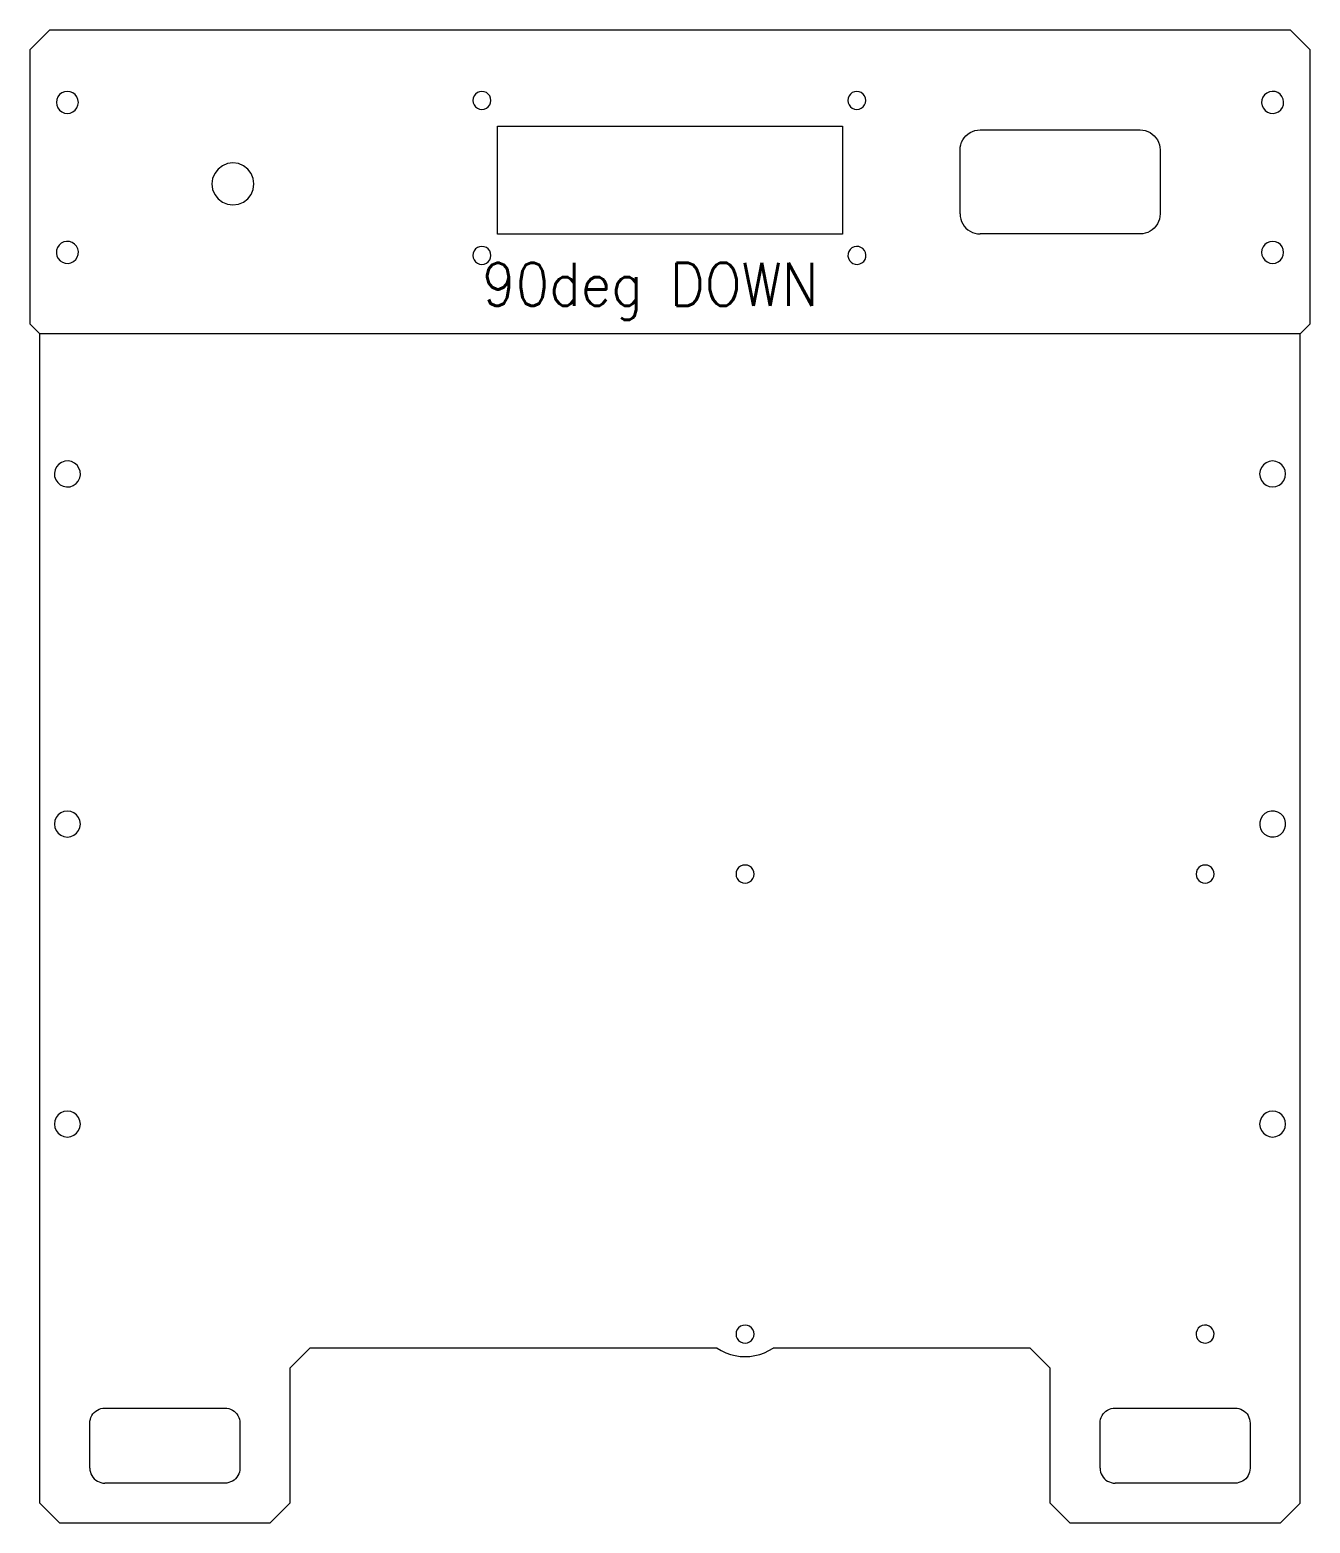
# Model space of a CAD drawing. Extents: x -503 to 536, y -315 to 202.
# Drawn here: x -502.9 to -246.9, y -306.7 to -8.1 of the extents above; entities that cross this region are included whole.
import ezdxf

# ---------------------------------------------------------------- set-up
doc = ezdxf.new("R2010")
doc.units = 0
doc.layers.get('0').update_dxf_attribs({"linetype": 'CONTINUOUS', "lineweight": 25, "true_color": 0xffffff})
doc.layers.add('Layer0', color=7, linetype='BYLAYER', lineweight=5)
doc.styles.add('textstyle5', font='')
doc.styles.get('textstyle5').set_extended_font_data('Standard')

msp = doc.modelspace()

# ---------------------------------------------------------------- linework, layer by layer
at = {"layer": 'Layer0'}
for p, q in [((-498.85, -8.05), (-502.85, -12.05)), ((-498.85, -8.05), (-250.85, -8.05)), ((-246.85, -12.05), (-250.85, -8.05)), ((-502.85, -12.05), (-502.85, -66.86)), ((-246.85, -66.85), (-246.85, -12.05)), ((-496.45, -20.65), (-496.91, -21)), ((-495.92, -20.43), (-496.45, -20.65)), ((-495.35, -20.35), (-495.92, -20.43)), ((-494.78, -20.43), (-495.35, -20.35)), ((-494.25, -20.65), (-494.78, -20.43)), ((-493.8, -21), (-494.25, -20.65)), ((-413.74, -20.88), (-414.02, -21.26)), ((-413.36, -20.6), (-413.74, -20.88)), ((-412.93, -20.42), (-413.36, -20.6)), ((-412.46, -20.36), (-412.93, -20.42)), ((-412, -20.42), (-412.46, -20.36)), ((-411.56, -20.6), (-412, -20.42)), ((-411.19, -20.88), (-411.56, -20.6)), ((-410.9, -21.26), (-411.19, -20.88)), ((-338.77, -20.88), (-339.06, -21.26)), ((-338.4, -20.6), (-338.77, -20.88)), ((-337.96, -20.42), (-338.4, -20.6)), ((-337.5, -20.36), (-337.96, -20.42)), ((-337.03, -20.42), (-337.5, -20.36)), ((-336.6, -20.6), (-337.03, -20.42)), ((-336.22, -20.88), (-336.6, -20.6)), ((-335.94, -21.26), (-336.22, -20.88)), ((-255.53, -20.69), (-255.97, -21.06)), ((-255.01, -20.45), (-255.53, -20.69)), ((-254.44, -20.35), (-255.01, -20.45)), ((-253.87, -20.4), (-254.44, -20.35)), ((-253.33, -20.6), (-253.87, -20.4)), ((-252.86, -20.93), (-253.33, -20.6)), ((-497.48, -21.98), (-497.55, -22.55)), ((-497.55, -22.55), (-497.48, -23.12)), ((-497.26, -21.45), (-497.48, -21.98)), ((-497.48, -23.12), (-497.26, -23.65)), ((-496.91, -21), (-497.26, -21.45)), ((-497.26, -23.65), (-496.91, -24.11)), ((-493.45, -21.45), (-493.8, -21)), ((-493.8, -24.11), (-493.45, -23.65)), ((-493.23, -21.98), (-493.45, -21.45)), ((-493.45, -23.65), (-493.23, -23.12)), ((-493.15, -22.55), (-493.23, -21.98)), ((-493.23, -23.12), (-493.15, -22.55)), ((-414.2, -21.69), (-414.26, -22.16)), ((-414.26, -22.16), (-414.2, -22.62)), ((-414.02, -21.26), (-414.2, -21.69)), ((-414.2, -22.62), (-414.02, -23.06)), ((-414.02, -23.06), (-413.74, -23.43)), ((-413.74, -23.43), (-413.36, -23.71)), ((-413.36, -23.71), (-412.93, -23.89)), ((-412, -23.89), (-411.56, -23.71)), ((-411.56, -23.71), (-411.19, -23.43)), ((-411.19, -23.43), (-410.9, -23.06)), ((-410.72, -21.69), (-410.9, -21.26)), ((-410.9, -23.06), (-410.72, -22.62)), ((-410.66, -22.16), (-410.72, -21.69)), ((-410.72, -22.62), (-410.66, -22.16)), ((-339.24, -21.69), (-339.3, -22.16)), ((-339.3, -22.16), (-339.24, -22.62)), ((-339.06, -21.26), (-339.24, -21.69)), ((-339.24, -22.62), (-339.06, -23.06)), ((-339.06, -23.06), (-338.77, -23.43)), ((-338.77, -23.43), (-338.4, -23.71)), ((-338.4, -23.71), (-337.96, -23.89)), ((-337.03, -23.89), (-336.6, -23.71)), ((-336.6, -23.71), (-336.22, -23.43)), ((-336.22, -23.43), (-335.94, -23.06)), ((-335.76, -21.69), (-335.94, -21.26)), ((-335.94, -23.06), (-335.76, -22.62)), ((-335.7, -22.16), (-335.76, -21.69)), ((-335.76, -22.62), (-335.7, -22.16)), ((-256.5, -22.07), (-256.55, -22.64)), ((-256.55, -22.64), (-256.45, -23.21)), ((-256.3, -21.53), (-256.5, -22.07)), ((-256.45, -23.21), (-256.21, -23.73)), ((-255.97, -21.06), (-256.3, -21.53)), ((-256.21, -23.73), (-255.84, -24.17)), ((-252.5, -21.37), (-252.86, -20.93)), ((-252.73, -24.04), (-252.4, -23.57)), ((-252.25, -21.89), (-252.5, -21.37)), ((-252.4, -23.57), (-252.21, -23.03)), ((-252.16, -22.46), (-252.25, -21.89)), ((-252.21, -23.03), (-252.16, -22.46)), ((-496.91, -24.11), (-496.45, -24.46)), ((-496.45, -24.46), (-495.92, -24.68)), ((-495.92, -24.68), (-495.35, -24.75)), ((-495.35, -24.75), (-494.78, -24.68)), ((-494.78, -24.68), (-494.25, -24.46)), ((-494.25, -24.46), (-493.8, -24.11)), ((-412.93, -23.89), (-412.46, -23.96)), ((-412.46, -23.96), (-412, -23.89)), ((-337.96, -23.89), (-337.5, -23.96)), ((-337.5, -23.96), (-337.03, -23.89)), ((-255.84, -24.17), (-255.37, -24.5)), ((-255.37, -24.5), (-254.83, -24.7)), ((-254.83, -24.7), (-254.26, -24.75)), ((-254.26, -24.75), (-253.7, -24.65)), ((-253.7, -24.65), (-253.18, -24.41)), ((-253.18, -24.41), (-252.73, -24.04)), ((-409.35, -27.28), (-340.35, -27.28)), ((-409.35, -48.88), (-409.35, -27.28)), ((-340.35, -27.28), (-340.35, -48.88)), ((-316.32, -30.05), (-316.03, -29.62)), ((-316.03, -29.62), (-315.68, -29.22)), ((-315.68, -29.22), (-315.29, -28.88)), ((-315.29, -28.88), (-314.85, -28.59)), ((-314.85, -28.59), (-314.38, -28.36)), ((-314.38, -28.36), (-313.89, -28.19)), ((-313.89, -28.19), (-313.38, -28.09)), ((-313.38, -28.09), (-312.85, -28.05)), ((-312.85, -28.05), (-280.85, -28.05)), ((-280.85, -28.05), (-280.33, -28.09)), ((-280.33, -28.09), (-279.82, -28.19)), ((-279.82, -28.19), (-279.32, -28.36)), ((-279.32, -28.36), (-278.85, -28.59)), ((-278.85, -28.59), (-278.42, -28.88)), ((-278.42, -28.88), (-278.03, -29.22)), ((-278.03, -29.22), (-277.68, -29.62)), ((-277.68, -29.62), (-277.39, -30.05)), ((-316.85, -32.05), (-316.82, -31.53)), ((-316.85, -44.85), (-316.85, -32.05)), ((-316.82, -31.53), (-316.72, -31.02)), ((-316.72, -31.02), (-316.55, -30.52)), ((-316.55, -30.52), (-316.32, -30.05)), ((-277.39, -30.05), (-277.16, -30.52)), ((-277.16, -30.52), (-276.99, -31.02)), ((-276.99, -31.02), (-276.89, -31.53)), ((-276.89, -31.53), (-276.85, -32.05)), ((-276.85, -32.05), (-276.85, -44.85)), ((-464.35, -35.22), (-465.22, -35.89)), ((-463.34, -34.8), (-464.35, -35.22)), ((-462.25, -34.66), (-463.34, -34.8)), ((-461.16, -34.8), (-462.25, -34.66)), ((-460.15, -35.22), (-461.16, -34.8)), ((-459.28, -35.89), (-460.15, -35.22)), ((-466.31, -37.77), (-466.45, -38.86)), ((-465.89, -36.76), (-466.31, -37.77)), ((-465.22, -35.89), (-465.89, -36.76)), ((-458.61, -36.76), (-459.28, -35.89)), ((-458.19, -37.77), (-458.61, -36.76)), ((-458.05, -38.86), (-458.19, -37.77)), ((-466.45, -38.86), (-466.31, -39.95)), ((-466.31, -39.95), (-465.89, -40.96)), ((-465.89, -40.96), (-465.22, -41.83)), ((-459.28, -41.83), (-458.61, -40.96)), ((-458.61, -40.96), (-458.19, -39.95)), ((-458.19, -39.95), (-458.05, -38.86)), ((-465.22, -41.83), (-464.35, -42.5)), ((-464.35, -42.5), (-463.34, -42.92)), ((-463.34, -42.92), (-462.25, -43.06)), ((-462.25, -43.06), (-461.16, -42.92)), ((-461.16, -42.92), (-460.15, -42.5)), ((-460.15, -42.5), (-459.28, -41.83)), ((-316.85, -44.85), (-316.82, -45.37)), ((-316.82, -45.37), (-316.72, -45.89)), ((-316.72, -45.89), (-316.55, -46.38)), ((-316.55, -46.38), (-316.32, -46.85)), ((-316.32, -46.85), (-316.03, -47.29)), ((-316.03, -47.29), (-315.68, -47.68)), ((-315.68, -47.68), (-315.29, -48.02)), ((-278.03, -47.68), (-278.42, -48.02)), ((-277.68, -47.29), (-278.03, -47.68)), ((-277.39, -46.85), (-277.68, -47.29)), ((-277.16, -46.38), (-277.39, -46.85)), ((-276.99, -45.89), (-277.16, -46.38)), ((-276.89, -45.37), (-276.99, -45.89)), ((-276.85, -44.85), (-276.89, -45.37)), ((-496.58, -50.73), (-497.01, -51.11)), ((-496.07, -50.47), (-496.58, -50.73)), ((-495.51, -50.36), (-496.07, -50.47)), ((-494.93, -50.39), (-495.51, -50.36)), ((-494.39, -50.57), (-494.93, -50.39)), ((-493.91, -50.89), (-494.39, -50.57)), ((-340.35, -48.88), (-409.35, -48.88)), ((-315.29, -48.02), (-314.85, -48.32)), ((-314.85, -48.32), (-314.38, -48.55)), ((-314.38, -48.55), (-313.89, -48.71)), ((-313.89, -48.71), (-313.38, -48.82)), ((-313.38, -48.82), (-312.85, -48.85)), ((-280.85, -48.85), (-312.85, -48.85)), ((-280.33, -48.82), (-280.85, -48.85)), ((-279.82, -48.71), (-280.33, -48.82)), ((-279.32, -48.55), (-279.82, -48.71)), ((-278.85, -48.32), (-279.32, -48.55)), ((-278.42, -48.02), (-278.85, -48.32)), ((-255.45, -50.65), (-255.91, -51)), ((-254.92, -50.43), (-255.45, -50.65)), ((-254.35, -50.35), (-254.92, -50.43)), ((-253.78, -50.43), (-254.35, -50.35)), ((-253.25, -50.65), (-253.78, -50.43)), ((-252.8, -51), (-253.25, -50.65)), ((-497.51, -52.13), (-497.55, -52.7)), ((-497.55, -52.7), (-497.43, -53.27)), ((-497.33, -51.59), (-497.51, -52.13)), ((-497.43, -53.27), (-497.18, -53.78)), ((-497.01, -51.11), (-497.33, -51.59)), ((-493.53, -51.32), (-493.91, -50.89)), ((-493.69, -54), (-493.38, -53.52)), ((-493.27, -51.84), (-493.53, -51.32)), ((-493.38, -53.52), (-493.19, -52.97)), ((-493.16, -52.4), (-493.27, -51.84)), ((-493.19, -52.97), (-493.16, -52.4)), ((-414.2, -52.68), (-414.26, -53.14)), ((-414.26, -53.14), (-414.2, -53.61)), ((-414.02, -52.24), (-414.2, -52.68)), ((-414.2, -53.61), (-414.02, -54.04)), ((-413.73, -51.87), (-414.02, -52.24)), ((-413.36, -51.59), (-413.73, -51.87)), ((-412.92, -51.41), (-413.36, -51.59)), ((-412.46, -51.34), (-412.92, -51.41)), ((-411.99, -51.41), (-412.46, -51.34)), ((-411.56, -51.59), (-411.99, -51.41)), ((-411.19, -51.87), (-411.56, -51.59)), ((-410.9, -52.24), (-411.19, -51.87)), ((-410.72, -52.68), (-410.9, -52.24)), ((-410.9, -54.04), (-410.72, -53.61)), ((-410.66, -53.14), (-410.72, -52.68)), ((-410.72, -53.61), (-410.66, -53.14)), ((-339.24, -52.8), (-339.27, -53.27)), ((-339.27, -53.27), (-339.18, -53.73)), ((-339.09, -52.35), (-339.24, -52.8)), ((-339.18, -53.73), (-338.97, -54.15)), ((-338.82, -51.96), (-339.09, -52.35)), ((-338.47, -51.65), (-338.82, -51.96)), ((-338.05, -51.45), (-338.47, -51.65)), ((-337.59, -51.36), (-338.05, -51.45)), ((-337.12, -51.39), (-337.59, -51.36)), ((-336.67, -51.54), (-337.12, -51.39)), ((-336.28, -51.8), (-336.67, -51.54)), ((-335.97, -52.15), (-336.28, -51.8)), ((-335.77, -52.58), (-335.97, -52.15)), ((-335.86, -53.95), (-335.71, -53.51)), ((-335.68, -53.04), (-335.77, -52.58)), ((-335.71, -53.51), (-335.68, -53.04)), ((-256.48, -51.98), (-256.55, -52.55)), ((-256.55, -52.55), (-256.48, -53.12)), ((-256.26, -51.45), (-256.48, -51.98)), ((-256.48, -53.12), (-256.26, -53.65)), ((-255.91, -51), (-256.26, -51.45)), ((-256.26, -53.65), (-255.91, -54.11)), ((-252.45, -51.45), (-252.8, -51)), ((-252.8, -54.11), (-252.45, -53.65)), ((-252.23, -51.98), (-252.45, -51.45)), ((-252.45, -53.65), (-252.23, -53.12)), ((-252.15, -52.55), (-252.23, -51.98)), ((-252.23, -53.12), (-252.15, -52.55)), ((-497.18, -53.78), (-496.8, -54.21)), ((-496.8, -54.21), (-496.32, -54.53)), ((-496.32, -54.53), (-495.78, -54.71)), ((-495.78, -54.71), (-495.2, -54.75)), ((-495.2, -54.75), (-494.64, -54.63)), ((-494.64, -54.63), (-494.13, -54.38)), ((-494.13, -54.38), (-493.69, -54)), ((-414.02, -54.04), (-413.73, -54.42)), ((-413.73, -54.42), (-413.36, -54.7)), ((-413.36, -54.7), (-412.92, -54.88)), ((-412.92, -54.88), (-412.46, -54.94)), ((-412.46, -54.94), (-411.99, -54.88)), ((-411.99, -54.88), (-411.56, -54.7)), ((-411.56, -54.7), (-411.19, -54.42)), ((-411.19, -54.42), (-410.9, -54.04)), ((-338.97, -54.15), (-338.66, -54.5)), ((-338.66, -54.5), (-338.27, -54.77)), ((-338.27, -54.77), (-337.82, -54.92)), ((-337.82, -54.92), (-337.36, -54.95)), ((-337.36, -54.95), (-336.89, -54.86)), ((-336.89, -54.86), (-336.47, -54.65)), ((-336.47, -54.65), (-336.12, -54.34)), ((-336.12, -54.34), (-335.86, -53.95)), ((-255.91, -54.11), (-255.45, -54.46)), ((-255.45, -54.46), (-254.92, -54.68)), ((-254.92, -54.68), (-254.35, -54.75)), ((-254.35, -54.75), (-253.78, -54.68)), ((-253.78, -54.68), (-253.25, -54.46)), ((-253.25, -54.46), (-252.8, -54.11)), ((-500.85, -68.85), (-502.85, -66.86)), ((-248.85, -68.85), (-246.85, -66.85)), ((-500.85, -302.65), (-500.85, -68.85)), ((-248.85, -302.65), (-248.85, -68.85)), ((-497.53, -95.43), (-497.82, -96.04)), ((-497.09, -94.91), (-497.53, -95.43)), ((-496.53, -94.53), (-497.09, -94.91)), ((-495.88, -94.31), (-496.53, -94.53)), ((-495.21, -94.26), (-495.88, -94.31)), ((-494.54, -94.38), (-495.21, -94.26)), ((-493.93, -94.68), (-494.54, -94.38)), ((-493.41, -95.12), (-493.93, -94.68)), ((-493.03, -95.68), (-493.41, -95.12)), ((-256.61, -95.55), (-256.87, -96.18)), ((-256.19, -95.01), (-256.61, -95.55)), ((-255.65, -94.6), (-256.19, -95.01)), ((-255.03, -94.34), (-255.65, -94.6)), ((-254.35, -94.25), (-255.03, -94.34)), ((-253.68, -94.34), (-254.35, -94.25)), ((-253.05, -94.6), (-253.68, -94.34)), ((-252.52, -95.01), (-253.05, -94.6)), ((-252.1, -95.55), (-252.52, -95.01)), ((-251.84, -96.18), (-252.1, -95.55)), ((-497.82, -96.04), (-497.95, -96.7)), ((-497.95, -96.7), (-497.9, -97.38)), ((-497.9, -97.38), (-497.67, -98.02)), ((-497.67, -98.02), (-497.29, -98.58)), ((-493.62, -98.79), (-493.18, -98.28)), ((-493.18, -98.28), (-492.88, -97.66)), ((-492.81, -96.32), (-493.03, -95.68)), ((-492.88, -97.66), (-492.76, -97)), ((-492.76, -97), (-492.81, -96.32)), ((-256.87, -96.18), (-256.95, -96.85)), ((-256.95, -96.85), (-256.87, -97.52)), ((-256.87, -97.52), (-256.61, -98.15)), ((-256.61, -98.15), (-256.19, -98.69)), ((-252.52, -98.69), (-252.1, -98.15)), ((-252.1, -98.15), (-251.84, -97.52)), ((-251.75, -96.85), (-251.84, -96.18)), ((-251.84, -97.52), (-251.75, -96.85)), ((-497.29, -98.58), (-496.78, -99.03)), ((-496.78, -99.03), (-496.17, -99.32)), ((-496.17, -99.32), (-495.5, -99.45)), ((-495.5, -99.45), (-494.82, -99.4)), ((-494.82, -99.4), (-494.18, -99.17)), ((-494.18, -99.17), (-493.62, -98.79)), ((-256.19, -98.69), (-255.65, -99.1)), ((-255.65, -99.1), (-255.03, -99.36)), ((-255.03, -99.36), (-254.35, -99.45)), ((-254.35, -99.45), (-253.68, -99.36)), ((-253.68, -99.36), (-253.05, -99.1)), ((-253.05, -99.1), (-252.52, -98.69)), ((-497.87, -166.18), (-497.95, -166.85)), ((-497.95, -166.85), (-497.87, -167.52)), ((-497.61, -165.55), (-497.87, -166.18)), ((-497.19, -165.01), (-497.61, -165.55)), ((-496.65, -164.6), (-497.19, -165.01)), ((-496.03, -164.34), (-496.65, -164.6)), ((-495.35, -164.25), (-496.03, -164.34)), ((-494.68, -164.34), (-495.35, -164.25)), ((-494.05, -164.6), (-494.68, -164.34)), ((-493.52, -165.01), (-494.05, -164.6)), ((-493.1, -165.55), (-493.52, -165.01)), ((-492.84, -166.18), (-493.1, -165.55)), ((-492.75, -166.85), (-492.84, -166.18)), ((-492.84, -167.52), (-492.75, -166.85)), ((-256.92, -166.46), (-256.94, -167.14)), ((-256.94, -167.14), (-256.78, -167.8)), ((-256.73, -165.81), (-256.92, -166.46)), ((-256.38, -165.23), (-256.73, -165.81)), ((-255.89, -164.76), (-256.38, -165.23)), ((-255.3, -164.43), (-255.89, -164.76)), ((-254.64, -164.27), (-255.3, -164.43)), ((-253.96, -164.28), (-254.64, -164.27)), ((-253.31, -164.47), (-253.96, -164.28)), ((-252.73, -164.82), (-253.31, -164.47)), ((-252.26, -165.31), (-252.73, -164.82)), ((-251.93, -165.91), (-252.26, -165.31)), ((-251.77, -166.57), (-251.93, -165.91)), ((-251.78, -167.24), (-251.77, -166.57)), ((-497.87, -167.52), (-497.61, -168.15)), ((-497.61, -168.15), (-497.19, -168.69)), ((-497.19, -168.69), (-496.65, -169.1)), ((-496.65, -169.1), (-496.03, -169.36)), ((-496.03, -169.36), (-495.35, -169.45)), ((-495.35, -169.45), (-494.68, -169.36)), ((-494.68, -169.36), (-494.05, -169.1)), ((-494.05, -169.1), (-493.52, -168.69)), ((-493.52, -168.69), (-493.1, -168.15)), ((-493.1, -168.15), (-492.84, -167.52)), ((-256.78, -167.8), (-256.45, -168.39)), ((-256.45, -168.39), (-255.98, -168.88)), ((-255.98, -168.88), (-255.4, -169.23)), ((-255.4, -169.23), (-254.75, -169.42)), ((-254.75, -169.42), (-254.07, -169.44)), ((-254.07, -169.44), (-253.41, -169.27)), ((-253.41, -169.27), (-252.81, -168.95)), ((-252.81, -168.95), (-252.32, -168.48)), ((-252.32, -168.48), (-251.97, -167.9)), ((-251.97, -167.9), (-251.78, -167.24)), ((-361.41, -175.95), (-361.59, -176.39)), ((-361.13, -175.58), (-361.41, -175.95)), ((-360.75, -175.29), (-361.13, -175.58)), ((-360.32, -175.11), (-360.75, -175.29)), ((-359.85, -175.05), (-360.32, -175.11)), ((-359.39, -175.11), (-359.85, -175.05)), ((-358.95, -175.29), (-359.39, -175.11)), ((-358.58, -175.58), (-358.95, -175.29)), ((-358.29, -175.95), (-358.58, -175.58)), ((-358.12, -176.39), (-358.29, -175.95)), ((-269.41, -175.95), (-269.59, -176.39)), ((-269.13, -175.58), (-269.41, -175.95)), ((-268.75, -175.29), (-269.13, -175.58)), ((-268.32, -175.11), (-268.75, -175.29)), ((-267.85, -175.05), (-268.32, -175.11)), ((-267.39, -175.11), (-267.85, -175.05)), ((-266.95, -175.29), (-267.39, -175.11)), ((-266.58, -175.58), (-266.95, -175.29)), ((-266.29, -175.95), (-266.58, -175.58)), ((-266.12, -176.39), (-266.29, -175.95)), ((-361.59, -176.39), (-361.65, -176.85)), ((-361.65, -176.85), (-361.59, -177.32)), ((-361.59, -177.32), (-361.41, -177.75)), ((-361.41, -177.75), (-361.13, -178.12)), ((-361.13, -178.12), (-360.75, -178.41)), ((-360.75, -178.41), (-360.32, -178.59)), ((-360.32, -178.59), (-359.85, -178.65)), ((-359.85, -178.65), (-359.39, -178.59)), ((-359.39, -178.59), (-358.95, -178.41)), ((-358.95, -178.41), (-358.58, -178.12)), ((-358.58, -178.12), (-358.29, -177.75)), ((-358.29, -177.75), (-358.12, -177.32)), ((-358.05, -176.85), (-358.12, -176.39)), ((-358.12, -177.32), (-358.05, -176.85)), ((-269.59, -176.39), (-269.65, -176.85)), ((-269.65, -176.85), (-269.59, -177.32)), ((-269.59, -177.32), (-269.41, -177.75)), ((-269.41, -177.75), (-269.13, -178.12)), ((-269.13, -178.12), (-268.75, -178.41)), ((-268.75, -178.41), (-268.32, -178.59)), ((-268.32, -178.59), (-267.85, -178.65)), ((-267.85, -178.65), (-267.39, -178.59)), ((-267.39, -178.59), (-266.95, -178.41)), ((-266.95, -178.41), (-266.58, -178.12)), ((-266.58, -178.12), (-266.29, -177.75)), ((-266.29, -177.75), (-266.12, -177.32)), ((-266.05, -176.85), (-266.12, -176.39)), ((-266.12, -177.32), (-266.05, -176.85)), ((-497.87, -226.18), (-497.95, -226.85)), ((-497.95, -226.85), (-497.87, -227.52)), ((-497.61, -225.55), (-497.87, -226.18)), ((-497.19, -225.01), (-497.61, -225.55)), ((-496.65, -224.6), (-497.19, -225.01)), ((-496.03, -224.34), (-496.65, -224.6)), ((-495.35, -224.25), (-496.03, -224.34)), ((-494.68, -224.34), (-495.35, -224.25)), ((-494.05, -224.6), (-494.68, -224.34)), ((-493.52, -225.01), (-494.05, -224.6)), ((-493.1, -225.55), (-493.52, -225.01)), ((-492.84, -226.18), (-493.1, -225.55)), ((-492.75, -226.85), (-492.84, -226.18)), ((-492.84, -227.52), (-492.75, -226.85)), ((-256.87, -226.18), (-256.95, -226.85)), ((-256.95, -226.85), (-256.87, -227.52)), ((-256.61, -225.55), (-256.87, -226.18)), ((-256.19, -225.01), (-256.61, -225.55)), ((-255.65, -224.6), (-256.19, -225.01)), ((-255.03, -224.34), (-255.65, -224.6)), ((-254.35, -224.25), (-255.03, -224.34)), ((-253.68, -224.34), (-254.35, -224.25)), ((-253.05, -224.6), (-253.68, -224.34)), ((-252.52, -225.01), (-253.05, -224.6)), ((-252.1, -225.55), (-252.52, -225.01)), ((-251.84, -226.18), (-252.1, -225.55)), ((-251.75, -226.85), (-251.84, -226.18)), ((-251.84, -227.52), (-251.75, -226.85)), ((-497.87, -227.52), (-497.61, -228.15)), ((-497.61, -228.15), (-497.19, -228.69)), ((-497.19, -228.69), (-496.65, -229.1)), ((-496.65, -229.1), (-496.03, -229.36)), ((-496.03, -229.36), (-495.35, -229.45)), ((-495.35, -229.45), (-494.68, -229.36)), ((-494.68, -229.36), (-494.05, -229.1)), ((-494.05, -229.1), (-493.52, -228.69)), ((-493.52, -228.69), (-493.1, -228.15)), ((-493.1, -228.15), (-492.84, -227.52)), ((-256.87, -227.52), (-256.61, -228.15)), ((-256.61, -228.15), (-256.19, -228.69)), ((-256.19, -228.69), (-255.65, -229.1)), ((-255.65, -229.1), (-255.03, -229.36)), ((-255.03, -229.36), (-254.35, -229.45)), ((-254.35, -229.45), (-253.68, -229.36)), ((-253.68, -229.36), (-253.05, -229.1)), ((-253.05, -229.1), (-252.52, -228.69)), ((-252.52, -228.69), (-252.1, -228.15)), ((-252.1, -228.15), (-251.84, -227.52)), ((-361.59, -268.39), (-361.65, -268.85)), ((-361.41, -267.95), (-361.59, -268.39)), ((-361.13, -267.58), (-361.41, -267.95)), ((-360.75, -267.29), (-361.13, -267.58)), ((-360.32, -267.11), (-360.75, -267.29)), ((-359.85, -267.05), (-360.32, -267.11)), ((-359.39, -267.11), (-359.85, -267.05)), ((-358.95, -267.29), (-359.39, -267.11)), ((-358.58, -267.58), (-358.95, -267.29)), ((-358.29, -267.95), (-358.58, -267.58)), ((-358.12, -268.39), (-358.29, -267.95)), ((-358.05, -268.85), (-358.12, -268.39)), ((-269.62, -268.5), (-269.65, -268.97)), ((-269.47, -268.06), (-269.62, -268.5)), ((-269.21, -267.66), (-269.47, -268.06)), ((-268.85, -267.35), (-269.21, -267.66)), ((-268.43, -267.15), (-268.85, -267.35)), ((-267.97, -267.06), (-268.43, -267.15)), ((-267.5, -267.09), (-267.97, -267.06)), ((-267.06, -267.24), (-267.5, -267.09)), ((-266.67, -267.5), (-267.06, -267.24)), ((-266.36, -267.85), (-266.67, -267.5)), ((-266.15, -268.27), (-266.36, -267.85)), ((-266.06, -268.73), (-266.15, -268.27)), ((-266.09, -269.2), (-266.06, -268.73)), ((-450.85, -275.65), (-446.85, -271.65)), ((-365.45, -271.65), (-446.85, -271.65)), ((-365.45, -271.65), (-364.6, -272.16)), ((-361.65, -268.85), (-361.59, -269.32)), ((-361.59, -269.32), (-361.41, -269.75)), ((-361.41, -269.75), (-361.13, -270.12)), ((-361.13, -270.12), (-360.75, -270.41)), ((-360.75, -270.41), (-360.32, -270.59)), ((-360.32, -270.59), (-359.85, -270.65)), ((-359.85, -270.65), (-359.39, -270.59)), ((-359.39, -270.59), (-358.95, -270.41)), ((-358.95, -270.41), (-358.58, -270.12)), ((-358.58, -270.12), (-358.29, -269.75)), ((-358.29, -269.75), (-358.12, -269.32)), ((-358.12, -269.32), (-358.05, -268.85)), ((-355.1, -272.16), (-354.25, -271.65)), ((-302.85, -271.65), (-354.25, -271.65)), ((-302.85, -271.65), (-298.85, -275.65)), ((-269.65, -268.97), (-269.56, -269.43)), ((-269.56, -269.43), (-269.35, -269.85)), ((-269.35, -269.85), (-269.04, -270.21)), ((-269.04, -270.21), (-268.65, -270.47)), ((-268.65, -270.47), (-268.2, -270.62)), ((-268.2, -270.62), (-267.74, -270.65)), ((-267.74, -270.65), (-267.27, -270.56)), ((-267.27, -270.56), (-266.85, -270.35)), ((-266.85, -270.35), (-266.5, -270.04)), ((-266.5, -270.04), (-266.24, -269.65)), ((-266.24, -269.65), (-266.09, -269.2)), ((-364.6, -272.16), (-363.71, -272.58)), ((-363.71, -272.58), (-362.77, -272.92)), ((-362.77, -272.92), (-361.81, -273.16)), ((-361.81, -273.16), (-360.84, -273.3)), ((-360.84, -273.3), (-359.85, -273.35)), ((-359.85, -273.35), (-358.86, -273.3)), ((-358.86, -273.3), (-357.88, -273.16)), ((-357.88, -273.16), (-356.92, -272.92)), ((-356.92, -272.92), (-355.99, -272.58)), ((-355.99, -272.58), (-355.1, -272.16)), ((-450.85, -275.65), (-450.85, -302.65)), ((-298.85, -302.65), (-298.85, -275.65)), ((-488.25, -283.68), (-487.85, -283.65)), ((-487.85, -283.65), (-463.85, -283.65)), ((-463.85, -283.65), (-463.46, -283.68)), ((-286.25, -283.68), (-285.85, -283.65)), ((-285.85, -283.65), (-261.85, -283.65)), ((-261.85, -283.65), (-261.46, -283.68)), ((-490.85, -286.65), (-490.83, -286.26)), ((-490.85, -295.65), (-490.85, -286.65)), ((-490.83, -286.26), (-490.75, -285.87)), ((-490.75, -285.87), (-490.63, -285.5)), ((-490.63, -285.5), (-490.45, -285.15)), ((-490.45, -285.15), (-490.23, -284.82)), ((-490.23, -284.82), (-489.98, -284.53)), ((-489.98, -284.53), (-489.68, -284.27)), ((-489.68, -284.27), (-489.35, -284.05)), ((-489.35, -284.05), (-489, -283.88)), ((-489, -283.88), (-488.63, -283.75)), ((-488.63, -283.75), (-488.25, -283.68)), ((-463.46, -283.68), (-463.08, -283.75)), ((-463.08, -283.75), (-462.71, -283.88)), ((-462.71, -283.88), (-462.35, -284.05)), ((-462.35, -284.05), (-462.03, -284.27)), ((-462.03, -284.27), (-461.73, -284.53)), ((-461.73, -284.53), (-461.47, -284.82)), ((-461.47, -284.82), (-461.26, -285.15)), ((-461.26, -285.15), (-461.08, -285.5)), ((-461.08, -285.5), (-460.96, -285.87)), ((-460.96, -285.87), (-460.88, -286.26)), ((-460.88, -286.26), (-460.85, -286.65)), ((-460.85, -286.65), (-460.85, -295.65)), ((-288.85, -286.65), (-288.83, -286.26)), ((-288.85, -295.65), (-288.85, -286.65)), ((-288.83, -286.26), (-288.75, -285.87)), ((-288.75, -285.87), (-288.63, -285.5)), ((-288.63, -285.5), (-288.45, -285.15)), ((-288.45, -285.15), (-288.23, -284.82)), ((-288.23, -284.82), (-287.98, -284.53)), ((-287.98, -284.53), (-287.68, -284.27)), ((-287.68, -284.27), (-287.35, -284.05)), ((-287.35, -284.05), (-287, -283.88)), ((-287, -283.88), (-286.63, -283.75)), ((-286.63, -283.75), (-286.25, -283.68)), ((-261.46, -283.68), (-261.08, -283.75)), ((-261.08, -283.75), (-260.71, -283.88)), ((-260.71, -283.88), (-260.35, -284.05)), ((-260.35, -284.05), (-260.03, -284.27)), ((-260.03, -284.27), (-259.73, -284.53)), ((-259.73, -284.53), (-259.47, -284.82)), ((-259.47, -284.82), (-259.26, -285.15)), ((-259.26, -285.15), (-259.08, -285.5)), ((-259.08, -285.5), (-258.96, -285.87)), ((-258.96, -285.87), (-258.88, -286.26)), ((-258.88, -286.26), (-258.85, -286.65)), ((-258.85, -286.65), (-258.85, -295.65)), ((-490.85, -295.65), (-490.83, -296.04)), ((-490.83, -296.04), (-490.75, -296.43)), ((-490.75, -296.43), (-490.63, -296.8)), ((-490.63, -296.8), (-490.45, -297.15)), ((-490.45, -297.15), (-490.23, -297.48)), ((-490.23, -297.48), (-489.98, -297.77)), ((-489.98, -297.77), (-489.68, -298.03)), ((-489.68, -298.03), (-489.35, -298.25)), ((-489.35, -298.25), (-489, -298.42)), ((-489, -298.42), (-488.63, -298.55)), ((-488.63, -298.55), (-488.25, -298.63)), ((-463.08, -298.55), (-463.46, -298.63)), ((-462.71, -298.42), (-463.08, -298.55)), ((-462.35, -298.25), (-462.71, -298.42)), ((-462.03, -298.03), (-462.35, -298.25)), ((-461.73, -297.77), (-462.03, -298.03)), ((-461.47, -297.48), (-461.73, -297.77)), ((-461.26, -297.15), (-461.47, -297.48)), ((-461.08, -296.8), (-461.26, -297.15)), ((-460.96, -296.43), (-461.08, -296.8)), ((-460.88, -296.04), (-460.96, -296.43)), ((-460.85, -295.65), (-460.88, -296.04)), ((-288.85, -295.65), (-288.83, -296.04)), ((-288.83, -296.04), (-288.75, -296.43)), ((-288.75, -296.43), (-288.63, -296.8)), ((-288.63, -296.8), (-288.45, -297.15)), ((-288.45, -297.15), (-288.23, -297.48)), ((-288.23, -297.48), (-287.98, -297.77)), ((-287.98, -297.77), (-287.68, -298.03)), ((-287.68, -298.03), (-287.35, -298.25)), ((-287.35, -298.25), (-287, -298.42)), ((-287, -298.42), (-286.63, -298.55)), ((-286.63, -298.55), (-286.25, -298.63)), ((-261.08, -298.55), (-261.46, -298.63)), ((-260.71, -298.42), (-261.08, -298.55)), ((-260.35, -298.25), (-260.71, -298.42)), ((-260.03, -298.03), (-260.35, -298.25)), ((-259.73, -297.77), (-260.03, -298.03)), ((-259.47, -297.48), (-259.73, -297.77)), ((-259.26, -297.15), (-259.47, -297.48)), ((-259.08, -296.8), (-259.26, -297.15)), ((-258.96, -296.43), (-259.08, -296.8)), ((-258.88, -296.04), (-258.96, -296.43)), ((-258.85, -295.65), (-258.88, -296.04)), ((-488.25, -298.63), (-487.85, -298.65)), ((-463.85, -298.65), (-487.85, -298.65)), ((-463.46, -298.63), (-463.85, -298.65)), ((-286.25, -298.63), (-285.85, -298.65)), ((-261.85, -298.65), (-285.85, -298.65)), ((-261.46, -298.63), (-261.85, -298.65)), ((-500.85, -302.65), (-496.85, -306.65)), ((-454.85, -306.65), (-450.85, -302.65)), ((-298.85, -302.65), (-294.85, -306.65)), ((-252.85, -306.65), (-248.85, -302.65)), ((-454.85, -306.65), (-496.85, -306.65)), ((-252.85, -306.65), (-294.85, -306.65))]:
    msp.add_line(p, q, dxfattribs=at)
at = {"layer": 'Layer0', "color": 2, "true_color": 0xffff00}
msp.add_line((-248.85, -68.85), (-500.85, -68.85), dxfattribs=at)

# ---------------------------------------------------------------- texts
at = {"insert": (-378.77, -54.63), "char_height": 20, "attachment_point": 2, "style": 'textstyle5'}
msp.add_mtext('\\H8.57143;90deg DOWN\\P\\P', dxfattribs=at)

doc.saveas('drawing.dxf')
